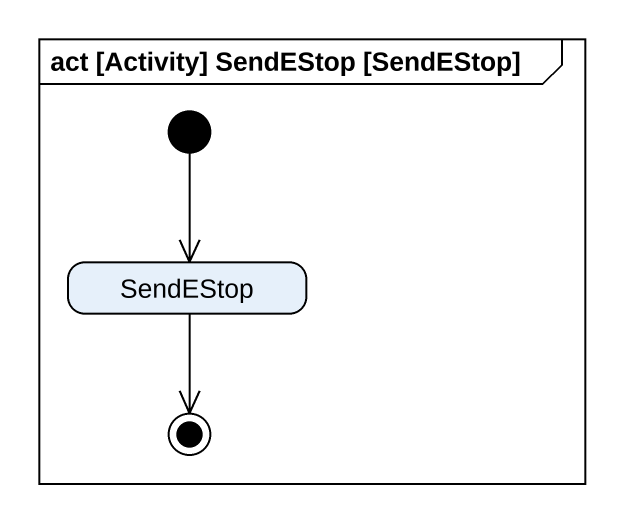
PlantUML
@startuml
mainframe act [Activity] SendEStop [SendEStop]
hide empty description
state SendEStop
[*] --> SendEStop
SendEStop --> [*]
@enduml
